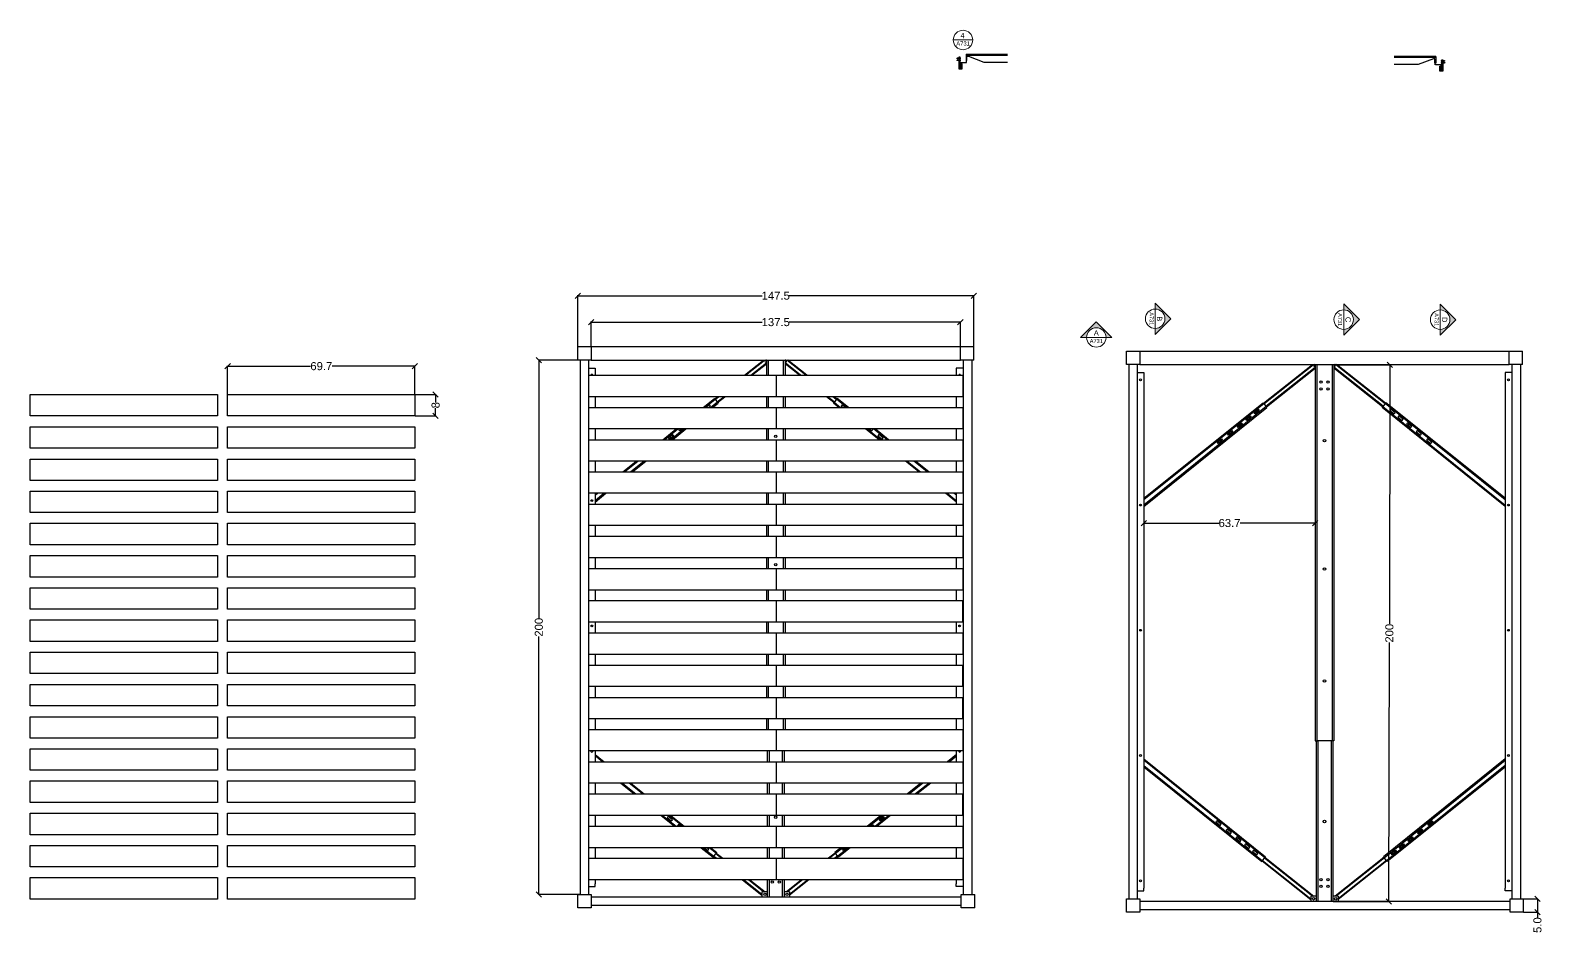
# Model space of a CAD drawing. Header units: centimetres. Extents: x -363 to 1254, y -305 to 549.
# Drawn here: x -112 to 451, y 207 to 543 of the extents above; entities that cross this region are included whole.
import ezdxf
from ezdxf.enums import TextEntityAlignment as Align

# ---------------------------------------------------------------- set-up
doc = ezdxf.new("R2010")
doc.units = ezdxf.units.CM
doc.header["$MEASUREMENT"] = 0
doc.linetypes.add('HIDDEN2', pattern=[0.1875, 0.125, -0.0625])
doc.layers.add('A-ANNO-SYMB', color=2, linetype='Continuous', lineweight=18)
for name, color, linetype in [('A-furn', 8, 'Continuous'), ('anno', 5, 'Continuous'), ('Lineeprosp', 6, 'Continuous'), ('viti', 3, 'Continuous'), ('viti e cerniere', 3, 'Continuous')]:
    doc.layers.add(name, color=color, linetype=linetype)
doc.styles.add('ARIAL', font='Arial.ttf')
doc.styles.get("Standard").update_dxf_attribs({"font": 'Arial.ttf'})
doc.dimstyles.get("Standard").update_dxf_attribs({"dimtxt": 3, "dimasz": 2, "dimexe": 0.18, "dimexo": 0.0625, "dimgap": 0.09, "dimtad": 0, "dimdec": 1, "dimzin": 0, "dimdsep": 46, "dimtxsty": 'Standard', "dimblk": 'OBLIQUE', "dimblk1": 'OBLIQUE', "dimblk2": 'OBLIQUE', "dimcen": 0.09, "dimadec": 0, "dimazin": 0, "dimtfac": 1, "dimtdec": 1, "dimtofl": 0, "dimtmove": 0, "dimatfit": 3, "dimldrblk": 'OBLIQUE', "dimfxl": 1, "dimtolj": 1, "dimtzin": 0, "dimarcsym": 0})

# ---------------------------------------------------------------- blocks, each defined once
blk = doc.blocks.new('vite')
at = {"layer": 'viti e cerniere'}
for p, q in [((-0.23, -0.12), (-0.31, -0.12)), ((-0.09, -0.12), (-0.17, -0.12)), ((0.04, -0.12), (-0.03, -0.12)), ((0.18, -0.12), (0.1, -0.12)), ((0.31, -0.12), (0.24, -0.12)), ((0.45, -0.12), (0.37, -0.12)), ((0.58, -0.12), (0.51, -0.12)), ((0.72, -0.12), (0.64, -0.12)), ((0.86, -0.12), (0.78, -0.12)), ((0.99, -0.12), (0.91, -0.12)), ((1.08, -0.31), (1, -0.31)), ((1.13, -0.12), (1.05, -0.12)), ((1.21, -0.31), (1.14, -0.31)), ((1.26, -0.12), (1.19, -0.12)), ((1.3, -0.31), (1.27, -0.31))]:
    blk.add_line(p, q, dxfattribs=at)
blk.add_lwpolyline([(1.3, -0.5), (1.33, -0.5, 0.451416), (1.33, 0.07), (1.3, 0.07)], format="xyb", close=True, dxfattribs=at)
for points in [[(-0.28, -0.31), (-0.34, -0.31), (-0.5, -0.22), (-0.37, -0.14)], [(-0.31, -0.07), (-0.37, -0.14), (-0.38, -0.17), (-0.38, -0.26), (-0.31, -0.07), (-0.31, -0.12), (-0.33, -0.22), (-0.38, -0.26)], [(-0.17, -0.07), (-0.23, -0.12), (-0.28, -0.31), (-0.28, -0.37), (-0.17, -0.07), (-0.17, -0.12), (-0.22, -0.31), (-0.28, -0.37)], [(-0.03, -0.07), (-0.09, -0.12), (-0.14, -0.31), (-0.14, -0.37), (-0.03, -0.07), (-0.03, -0.12), (-0.08, -0.31), (-0.14, -0.37)], [(0.1, -0.07), (0.04, -0.12), (-0.01, -0.31), (-0.01, -0.37), (0.1, -0.07), (0.1, -0.12), (0.05, -0.31), (-0.01, -0.37)], [(0.24, -0.07), (0.18, -0.12), (0.13, -0.31), (0.13, -0.37), (0.24, -0.07), (0.24, -0.12), (0.19, -0.31), (0.13, -0.37)], [(0.37, -0.07), (0.31, -0.12), (0.26, -0.31), (0.26, -0.37), (0.37, -0.07), (0.37, -0.12), (0.32, -0.31), (0.26, -0.37)], [(0.51, -0.07), (0.45, -0.12), (0.4, -0.31), (0.4, -0.37), (0.51, -0.07), (0.51, -0.12), (0.46, -0.31), (0.4, -0.37)], [(0.64, -0.07), (0.58, -0.12), (0.53, -0.31), (0.53, -0.37), (0.64, -0.07), (0.64, -0.12), (0.59, -0.31), (0.53, -0.37)], [(0.78, -0.07), (0.72, -0.12), (0.67, -0.31), (0.67, -0.37), (0.78, -0.07), (0.78, -0.12), (0.73, -0.31), (0.67, -0.37)], [(0.91, -0.07), (0.86, -0.12), (0.81, -0.31), (0.81, -0.37), (0.91, -0.07), (0.91, -0.12), (0.86, -0.31), (0.81, -0.37)], [(1.05, -0.07), (0.99, -0.12), (0.94, -0.31), (0.94, -0.37), (1.05, -0.07), (1.05, -0.12), (1, -0.31), (0.94, -0.37)], [(1.19, -0.07), (1.13, -0.12), (1.08, -0.31), (1.08, -0.37), (1.19, -0.07), (1.19, -0.12), (1.14, -0.31), (1.08, -0.37)], [(1.3, -0.09), (1.26, -0.12), (1.21, -0.31), (1.21, -0.37), (1.3, -0.14)], [(1.3, -0.22), (1.27, -0.31), (1.21, -0.37)]]:
    blk.add_lwpolyline(points, dxfattribs=at)
blk = doc.blocks.new('SYMBOL')
at = {"layer": 'A-ANNO-SYMB', "linetype": 'Continuous', "lineweight": 20}
h = blk.add_hatch(color=256, dxfattribs=at)
h.dxf.hatch_style = 1
h.paths.add_polyline_path([(11.206, 4.948), (11.316, 4.948, -1), (11.678, 4.948), (11.788, 4.948), (11.497, 5.241)])
at = {"linetype": 'Continuous', "lineweight": 20}
blk.add_line((11.316, 4.948), (11.678, 4.948), dxfattribs=at)
at = {"layer": 'A-ANNO-SYMB', "linetype": 'Continuous', "lineweight": 20}
for p, q in [((11.206, 4.948), (11.497, 5.241)), ((11.788, 4.948), (11.497, 5.241)), ((11.316, 4.948), (11.206, 4.948)), ((11.678, 4.948), (11.788, 4.948))]:
    blk.add_line(p, q, dxfattribs=at)
blk.add_circle((11.497, 4.948), 0.181, dxfattribs=at)
for tag, p in [('TAVOLA', (11.497, 5.08)), ('SEZIONE', (11.497, 4.918))]:
    blk.add_attdef(tag, text='', height=0.1, dxfattribs=at).set_placement(p, align=Align.TOP_CENTER)
blk = doc.blocks.new('_Oblique')
at = {"color": 0, "linetype": 'ByBlock', "lineweight": -2}
blk.add_line((-0.5, -0.5), (0.5, 0.5), dxfattribs=at)
blk = doc.blocks.new('*D18')
at = {"layer": 'anno', "color": 0, "lineweight": -2, "transparency": 16777216}
for p, q in [((91.98, 425.66), (91.98, 444.74)), ((91.98, 444.56), (160.71, 444.56)), ((239.44, 444.56), (170.71, 444.56)), ((239.44, 425.66), (239.44, 444.74))]:
    blk.add_line(p, q, dxfattribs=at)
at = {"layer": 'Defpoints', "color": 0, "transparency": 16777216}
for p in [(239.44, 444.56), (91.98, 425.6), (239.44, 425.6)]:
    blk.add_point(p, dxfattribs=at)
at = {"layer": 'anno', "color": 0, "lineweight": -2, "transparency": 16777216, "xscale": 2, "yscale": 2, "zscale": 2, "rotation": 180}
blk.add_blockref('_Oblique', (91.98, 444.56), dxfattribs=at)
at = {"layer": 'anno', "color": 0, "lineweight": -2, "transparency": 16777216, "xscale": 2, "yscale": 2, "zscale": 2}
blk.add_blockref('_Oblique', (239.44, 444.56), dxfattribs=at)
at = {"layer": 'anno', "color": 0, "transparency": 16777216, "insert": (165.71, 444.56), "char_height": 3, "attachment_point": 5}
blk.add_mtext('\\A1;147.5', dxfattribs=at)
blk = doc.blocks.new('*D19')
at = {"layer": 'anno', "color": 0, "lineweight": -2, "transparency": 16777216}
for p, q in [((96.98, 425.66), (96.98, 434.9)), ((96.98, 434.72), (160.71, 434.72)), ((234.44, 434.72), (170.71, 434.72)), ((234.44, 425.66), (234.44, 434.9))]:
    blk.add_line(p, q, dxfattribs=at)
at = {"layer": 'Defpoints', "color": 0, "transparency": 16777216}
for p in [(234.44, 434.72), (96.98, 425.6), (234.44, 425.6)]:
    blk.add_point(p, dxfattribs=at)
at = {"layer": 'anno', "color": 0, "lineweight": -2, "transparency": 16777216, "xscale": 2, "yscale": 2, "zscale": 2, "rotation": 180}
blk.add_blockref('_Oblique', (96.98, 434.72), dxfattribs=at)
at = {"layer": 'anno', "color": 0, "lineweight": -2, "transparency": 16777216, "xscale": 2, "yscale": 2, "zscale": 2}
blk.add_blockref('_Oblique', (234.44, 434.72), dxfattribs=at)
at = {"layer": 'anno', "color": 0, "transparency": 16777216, "insert": (165.71, 434.72), "char_height": 3, "attachment_point": 5}
blk.add_mtext('\\A1;137.5', dxfattribs=at)
blk = doc.blocks.new('*D20')
at = {"layer": 'anno', "color": 0, "lineweight": -2, "transparency": 16777216}
for p, q in [((92.92, 420.6), (77.33, 420.6)), ((77.51, 420.6), (77.51, 324.54)), ((77.51, 221.6), (77.51, 317.65)), ((92.92, 221.6), (77.33, 221.6))]:
    blk.add_line(p, q, dxfattribs=at)
at = {"layer": 'Defpoints', "color": 0, "transparency": 16777216}
for p in [(77.51, 420.6), (92.98, 420.6), (92.98, 221.6)]:
    blk.add_point(p, dxfattribs=at)
at = {"layer": 'anno', "color": 0, "lineweight": -2, "transparency": 16777216, "xscale": 2, "yscale": 2, "zscale": 2}
for p, rotation in [((77.51, 420.6), 90), ((77.51, 221.6), 270)]:
    blk.add_blockref('_Oblique', p, dxfattribs=dict(at, rotation=rotation))
at = {"layer": 'anno', "color": 0, "transparency": 16777216, "insert": (77.51, 321.1), "char_height": 3, "attachment_point": 5, "rotation": 90}
blk.add_mtext('\\A1;200', dxfattribs=at)
blk = doc.blocks.new('*D21')
at = {"layer": 'anno', "color": 0, "lineweight": -2, "transparency": 16777216}
for p, q in [((-38.36, 407.84), (-38.36, 418.5)), ((-38.36, 418.32), (-7.49, 418.32)), ((31.37, 418.32), (0.51, 418.32)), ((31.37, 407.84), (31.37, 418.5))]:
    blk.add_line(p, q, dxfattribs=at)
at = {"layer": 'Defpoints', "color": 0, "transparency": 16777216}
for p in [(31.37, 418.32), (-38.36, 407.78), (31.37, 407.78)]:
    blk.add_point(p, dxfattribs=at)
at = {"layer": 'anno', "color": 0, "lineweight": -2, "transparency": 16777216, "xscale": 2, "yscale": 2, "zscale": 2, "rotation": 180}
blk.add_blockref('_Oblique', (-38.36, 418.32), dxfattribs=at)
at = {"layer": 'anno', "color": 0, "lineweight": -2, "transparency": 16777216, "xscale": 2, "yscale": 2, "zscale": 2}
blk.add_blockref('_Oblique', (31.37, 418.32), dxfattribs=at)
at = {"layer": 'anno', "color": 0, "transparency": 16777216, "insert": (-3.49, 418.32), "char_height": 3, "attachment_point": 5}
blk.add_mtext('\\A1;69.7', dxfattribs=at)
blk = doc.blocks.new('*D22')
at = {"layer": 'anno', "color": 0, "lineweight": -2, "transparency": 16777216}
for p, q in [((31.44, 407.78), (39.25, 407.78)), ((39.07, 407.78), (39.07, 404.83)), ((39.07, 399.78), (39.07, 402.73)), ((31.44, 399.78), (39.25, 399.78))]:
    blk.add_line(p, q, dxfattribs=at)
at = {"layer": 'Defpoints', "color": 0, "transparency": 16777216}
for p in [(31.37, 407.78), (31.37, 399.78), (39.07, 399.78)]:
    blk.add_point(p, dxfattribs=at)
at = {"layer": 'anno', "color": 0, "lineweight": -2, "transparency": 16777216, "xscale": 2, "yscale": 2, "zscale": 2}
for p, rotation in [((39.07, 407.78), 90), ((39.07, 399.78), 270)]:
    blk.add_blockref('_Oblique', p, dxfattribs=dict(at, rotation=rotation))
at = {"layer": 'anno', "color": 0, "transparency": 16777216, "insert": (39.07, 403.78), "char_height": 3, "attachment_point": 5, "rotation": 90}
blk.add_mtext('\\A1;8', dxfattribs=at)
blk = doc.blocks.new('*D23')
at = {"layer": 'anno', "color": 0, "lineweight": -2, "transparency": 16777216}
for p, q in [((373.59, 418.87), (394.55, 418.83)), ((394.37, 418.83), (394.19, 322.33)), ((394.01, 218.93), (394.18, 315.43)), ((373.24, 218.97), (394.19, 218.93))]:
    blk.add_line(p, q, dxfattribs=at)
at = {"layer": 'Defpoints', "color": 0, "transparency": 16777216}
for p in [(373.53, 418.87), (373.17, 218.97), (394.01, 218.93)]:
    blk.add_point(p, dxfattribs=at)
at = {"layer": 'anno', "color": 0, "lineweight": -2, "transparency": 16777216, "xscale": 2, "yscale": 2, "zscale": 2}
for p, rotation in [((394.37, 418.83), 89.89760219500229), ((394.01, 218.93), 269.8976021950023)]:
    blk.add_blockref('_Oblique', p, dxfattribs=dict(at, rotation=rotation))
at = {"layer": 'anno', "color": 0, "transparency": 16777216, "insert": (394.19, 318.88), "char_height": 3, "attachment_point": 5, "rotation": 89.8976}
blk.add_mtext('\\A1;200', dxfattribs=at)
blk = doc.blocks.new('*D24')
at = {"layer": 'anno', "color": 0, "lineweight": -2, "transparency": 16777216}
for p, q in [((444.17, 219.97), (449.5, 219.97)), ((449.32, 219.97), (449.32, 214.97)), ((444.17, 214.97), (449.5, 214.97)), ((449.32, 214.97), (449.32, 212.97))]:
    blk.add_line(p, q, dxfattribs=at)
at = {"layer": 'Defpoints', "color": 0, "transparency": 16777216}
for p in [(444.11, 219.97), (444.11, 214.97), (449.32, 214.97)]:
    blk.add_point(p, dxfattribs=at)
at = {"layer": 'anno', "color": 0, "lineweight": -2, "transparency": 16777216, "xscale": 2, "yscale": 2, "zscale": 2}
for p, rotation in [((449.32, 219.97), 90), ((449.32, 214.97), 270)]:
    blk.add_blockref('_Oblique', p, dxfattribs=dict(at, rotation=rotation))
at = {"layer": 'anno', "color": 0, "transparency": 16777216, "insert": (449.32, 210.18), "char_height": 3, "attachment_point": 5, "rotation": 90}
blk.add_mtext('\\A1;5.0', dxfattribs=at)
blk = doc.blocks.new('*D25')
at = {"layer": 'anno', "color": 0, "lineweight": -2, "transparency": 16777216}
for p, q in [((302.79, 366.05), (302.79, 359.71)), ((366.53, 366.05), (366.53, 359.71)), ((302.79, 359.89), (330.66, 359.89)), ((366.53, 359.89), (338.66, 359.89))]:
    blk.add_line(p, q, dxfattribs=at)
at = {"layer": 'Defpoints', "color": 0, "transparency": 16777216}
for p in [(302.79, 366.12), (366.53, 366.12), (366.53, 359.89)]:
    blk.add_point(p, dxfattribs=at)
at = {"layer": 'anno', "color": 0, "lineweight": -2, "transparency": 16777216, "xscale": 2, "yscale": 2, "zscale": 2, "rotation": 180}
blk.add_blockref('_Oblique', (302.79, 359.89), dxfattribs=at)
at = {"layer": 'anno', "color": 0, "lineweight": -2, "transparency": 16777216, "xscale": 2, "yscale": 2, "zscale": 2}
blk.add_blockref('_Oblique', (366.53, 359.89), dxfattribs=at)
at = {"layer": 'anno', "color": 0, "transparency": 16777216, "insert": (334.66, 359.89), "char_height": 3, "attachment_point": 5}
blk.add_mtext('\\A1;63.7', dxfattribs=at)

msp = doc.modelspace()

# ---------------------------------------------------------------- linework, layer by layer
at = {"layer": 'A-ANNO-SYMB', "linetype": 'Continuous', "lineweight": 20}
msp.add_circle((235.44, 539.8), 3.62, dxfattribs=at)
at = {"layer": 'A-furn', "linetype": 'Continuous', "lineweight": 20}
msp.add_line((231.82, 539.8), (239.06, 539.8), dxfattribs=at)
at = {"layer": 'A-furn'}
for p, q in [((234.37, 533.35), (233.92, 533.35)), ((233.92, 533.35), (233.92, 529.08)), ((234.37, 529.33), (234.37, 533.35)), ((235.09, 530.95), (234.82, 530.95)), ((234.82, 530.95), (234.82, 529.33)), ((235.09, 529.08), (235.09, 530.95)), ((236.61, 534.5), (236.61, 532.12)), ((236.61, 534.5), (252.06, 534.5)), ((236.61, 534.18), (252.06, 534.18)), ((236.61, 532.12), (236.91, 532.12)), ((236.91, 532.12), (236.91, 533.73)), ((236.91, 533.73), (237.45, 533.73)), ((237.45, 533.73), (243.17, 531.52)), ((243.17, 531.52), (252.06, 531.52)), ((411.43, 533.59), (395.98, 533.59)), ((411.43, 533.27), (395.98, 533.27)), ((404.87, 530.61), (395.98, 530.61)), ((410.6, 532.82), (404.87, 530.61)), ((411.13, 532.82), (410.6, 532.82)), ((411.13, 531.21), (411.13, 532.82)), ((411.43, 531.21), (411.13, 531.21)), ((411.43, 533.59), (411.43, 531.21)), ((412.95, 528.17), (412.95, 530.04)), ((412.95, 530.04), (413.22, 530.04)), ((413.22, 530.04), (413.22, 528.42)), ((413.67, 528.42), (413.67, 532.44)), ((413.67, 532.44), (414.12, 532.44)), ((414.12, 532.44), (414.12, 528.17)), ((233.92, 529.08), (234.34, 529.08)), ((234.34, 529.08), (235.09, 529.08)), ((234.82, 529.33), (234.37, 529.33)), ((413.7, 528.17), (412.95, 528.17)), ((413.22, 528.42), (413.67, 528.42)), ((414.12, 528.17), (413.7, 528.17)), ((91.98, 425.6), (239.44, 425.6)), ((91.98, 420.6), (91.98, 425.6)), ((96.98, 425.6), (96.98, 420.6)), ((234.44, 420.6), (234.44, 425.6)), ((239.44, 420.6), (239.44, 425.6)), ((296.29, 423.97), (443.76, 423.97)), ((296.29, 418.97), (296.29, 423.97)), ((301.29, 423.97), (301.29, 418.97)), ((438.76, 418.97), (438.76, 423.97)), ((443.76, 418.97), (443.76, 423.97)), ((96.98, 420.6), (91.98, 420.6)), ((92.98, 420.6), (91.98, 420.6)), ((92.98, 221.6), (92.98, 420.6)), ((95.98, 420.6), (95.98, 221.6)), ((96.98, 420.6), (234.44, 420.6)), ((239.44, 420.6), (234.44, 420.6)), ((235.44, 420.6), (235.44, 221.6)), ((238.8, 221.6), (238.8, 420.6)), ((301.29, 418.97), (296.29, 418.97)), ((297.29, 418.97), (296.29, 418.97)), ((297.29, 219.97), (297.29, 418.97)), ((300.29, 418.97), (300.29, 219.97)), ((301.29, 418.97), (438.76, 418.97)), ((443.76, 418.97), (438.76, 418.97)), ((439.76, 418.97), (439.76, 219.97)), ((443.11, 219.97), (443.11, 418.97)), ((96.12, 414.96), (165.85, 414.96)), ((96.12, 406.96), (96.12, 414.96)), ((165.85, 414.96), (165.85, 406.96)), ((165.85, 414.96), (235.35, 414.96)), ((235.35, 414.96), (235.35, 406.96)), ((-111.86, 407.78), (-42.13, 407.78)), ((-111.86, 399.78), (-111.86, 407.78)), ((-42.13, 407.78), (-42.13, 399.78)), ((-38.36, 407.78), (31.37, 407.78)), ((-38.36, 399.78), (-38.36, 407.78)), ((31.37, 407.78), (31.37, 399.78)), ((165.85, 406.96), (96.12, 406.96)), ((235.35, 406.96), (165.85, 406.96)), ((96.12, 402.96), (165.85, 402.96)), ((96.12, 394.96), (96.12, 402.96)), ((165.85, 402.96), (165.85, 394.96)), ((165.85, 402.96), (235.37, 402.96)), ((235.37, 402.96), (235.37, 394.96)), ((-42.13, 399.78), (-111.86, 399.78)), ((-111.86, 395.77), (-42.13, 395.77)), ((-111.86, 387.77), (-111.86, 395.77)), ((-42.13, 395.77), (-42.13, 387.77)), ((31.37, 399.78), (-38.36, 399.78)), ((-38.36, 395.77), (31.37, 395.77)), ((-38.36, 387.77), (-38.36, 395.77)), ((31.37, 395.77), (31.37, 387.77)), ((165.85, 394.96), (96.12, 394.96)), ((235.37, 394.96), (165.85, 394.96)), ((96.12, 390.94), (165.85, 390.94)), ((96.12, 382.94), (96.12, 390.94)), ((165.85, 390.94), (165.85, 382.94)), ((165.85, 390.94), (235.35, 390.94)), ((235.35, 390.94), (235.35, 382.94)), ((-42.13, 387.77), (-111.86, 387.77)), ((-111.86, 383.75), (-42.13, 383.75)), ((-111.86, 375.75), (-111.86, 383.75)), ((-42.13, 383.75), (-42.13, 375.75)), ((31.37, 387.77), (-38.36, 387.77)), ((-38.36, 383.75), (31.37, 383.75)), ((-38.36, 375.75), (-38.36, 383.75)), ((31.37, 383.75), (31.37, 375.75)), ((165.85, 382.94), (96.12, 382.94)), ((235.35, 382.94), (165.85, 382.94)), ((96.12, 378.98), (165.85, 378.98)), ((96.12, 370.98), (96.12, 378.98)), ((165.85, 378.98), (165.85, 370.98)), ((165.85, 378.98), (235.33, 378.98)), ((235.33, 378.98), (235.33, 370.98)), ((-42.13, 375.75), (-111.86, 375.75)), ((-111.86, 371.79), (-42.13, 371.79)), ((-111.86, 363.79), (-111.86, 371.79)), ((-42.13, 371.79), (-42.13, 363.79)), ((31.37, 375.75), (-38.36, 375.75)), ((-38.36, 371.79), (31.37, 371.79)), ((-38.36, 363.79), (-38.36, 371.79)), ((31.37, 371.79), (31.37, 363.79)), ((165.85, 370.98), (96.12, 370.98)), ((96.12, 366.99), (165.85, 366.99)), ((96.12, 358.99), (96.12, 366.99)), ((235.33, 370.98), (165.85, 370.98)), ((165.85, 366.99), (165.85, 358.99)), ((165.85, 366.99), (235.33, 366.99)), ((235.33, 366.99), (235.33, 358.99)), ((-42.13, 363.79), (-111.86, 363.79)), ((31.37, 363.79), (-38.36, 363.79)), ((-111.86, 359.81), (-42.13, 359.81)), ((-111.86, 351.81), (-111.86, 359.81)), ((-42.13, 359.81), (-42.13, 351.81)), ((-38.36, 359.81), (31.37, 359.81)), ((-38.36, 351.81), (-38.36, 359.81)), ((31.37, 359.81), (31.37, 351.81)), ((165.85, 358.99), (96.12, 358.99)), ((96.12, 354.99), (165.85, 354.99)), ((96.12, 346.99), (96.12, 354.99)), ((235.33, 358.99), (165.85, 358.99)), ((165.85, 354.99), (165.85, 346.99)), ((165.85, 354.99), (235.32, 354.99)), ((235.32, 354.99), (235.32, 346.99)), ((-42.13, 351.81), (-111.86, 351.81)), ((31.37, 351.81), (-38.36, 351.81)), ((-111.86, 347.8), (-42.13, 347.8)), ((-111.86, 339.8), (-111.86, 347.8)), ((-42.13, 347.8), (-42.13, 339.8)), ((-38.36, 347.8), (31.37, 347.8)), ((-38.36, 339.8), (-38.36, 347.8)), ((31.37, 347.8), (31.37, 339.8)), ((165.85, 346.99), (96.12, 346.99)), ((235.32, 346.99), (165.85, 346.99)), ((-42.13, 339.8), (-111.86, 339.8)), ((31.37, 339.8), (-38.36, 339.8)), ((96.12, 342.97), (165.85, 342.97)), ((96.12, 334.97), (96.12, 342.97)), ((165.85, 342.97), (165.85, 334.97)), ((165.85, 342.97), (235.32, 342.97)), ((235.32, 342.97), (235.32, 334.97)), ((-111.86, 335.78), (-42.13, 335.78)), ((-111.86, 327.78), (-111.86, 335.78)), ((-42.13, 335.78), (-42.13, 327.78)), ((-38.36, 335.78), (31.37, 335.78)), ((-38.36, 327.78), (-38.36, 335.78)), ((31.37, 335.78), (31.37, 327.78)), ((165.85, 334.97), (96.12, 334.97)), ((235.32, 334.97), (165.85, 334.97)), ((-42.13, 327.78), (-111.86, 327.78)), ((31.37, 327.78), (-38.36, 327.78)), ((96.12, 331.01), (165.85, 331.01)), ((96.12, 323.01), (96.12, 331.01)), ((165.85, 331.01), (165.85, 323.01)), ((165.85, 331.01), (235.28, 331.01)), ((235.28, 331.01), (235.28, 323.01)), ((-111.86, 323.82), (-42.13, 323.82)), ((-111.86, 315.82), (-111.86, 323.82)), ((-42.13, 323.82), (-42.13, 315.82)), ((-38.36, 323.82), (31.37, 323.82)), ((-38.36, 315.82), (-38.36, 323.82)), ((31.37, 323.82), (31.37, 315.82)), ((165.85, 323.01), (96.12, 323.01)), ((235.28, 323.01), (165.85, 323.01)), ((-42.13, 315.82), (-111.86, 315.82)), ((31.37, 315.82), (-38.36, 315.82)), ((96.12, 319.01), (165.85, 319.01)), ((96.12, 311.01), (96.12, 319.01)), ((165.85, 319.01), (165.85, 311.01)), ((165.85, 319.01), (235.34, 319.01)), ((235.34, 319.01), (235.34, 311.01)), ((-111.86, 311.82), (-42.13, 311.82)), ((-111.86, 303.82), (-111.86, 311.82)), ((-42.13, 311.82), (-42.13, 303.82)), ((-38.36, 311.82), (31.37, 311.82)), ((-38.36, 303.82), (-38.36, 311.82)), ((31.37, 311.82), (31.37, 303.82)), ((165.85, 311.01), (96.12, 311.01)), ((235.34, 311.01), (165.85, 311.01)), ((96.12, 307.01), (165.85, 307.01)), ((96.12, 299.01), (96.12, 307.01)), ((165.85, 307.01), (165.85, 299.01)), ((165.85, 307.01), (235.28, 307.01)), ((235.28, 307.01), (235.28, 299.01)), ((-42.13, 303.82), (-111.86, 303.82)), ((-111.86, 299.82), (-42.13, 299.82)), ((-111.86, 291.82), (-111.86, 299.82)), ((-42.13, 299.82), (-42.13, 291.82)), ((31.37, 303.82), (-38.36, 303.82)), ((-38.36, 299.82), (31.37, 299.82)), ((-38.36, 291.82), (-38.36, 299.82)), ((31.37, 299.82), (31.37, 291.82)), ((165.85, 299.01), (96.12, 299.01)), ((235.28, 299.01), (165.85, 299.01)), ((96.12, 294.99), (165.85, 294.99)), ((96.12, 286.99), (96.12, 294.99)), ((165.85, 294.99), (165.85, 286.99)), ((165.85, 294.99), (235.26, 294.99)), ((235.26, 294.99), (235.26, 286.99)), ((-42.13, 291.82), (-111.86, 291.82)), ((-111.86, 287.8), (-42.13, 287.8)), ((-111.86, 279.8), (-111.86, 287.8)), ((-42.13, 287.8), (-42.13, 279.8)), ((31.37, 291.82), (-38.36, 291.82)), ((-38.36, 287.8), (31.37, 287.8)), ((-38.36, 279.8), (-38.36, 287.8)), ((31.37, 287.8), (31.37, 279.8)), ((165.85, 286.99), (96.12, 286.99)), ((96.12, 283.03), (165.85, 283.03)), ((96.12, 275.03), (96.12, 283.03)), ((235.26, 286.99), (165.85, 286.99)), ((165.85, 283.03), (165.85, 275.03)), ((165.85, 283.03), (235.33, 283.03)), ((235.33, 283.03), (235.33, 275.03)), ((-42.13, 279.8), (-111.86, 279.8)), ((31.37, 279.8), (-38.36, 279.8)), ((366.52, 278.83), (367.22, 278.83)), ((366.88, 278.83), (366.88, 278.83)), ((367.22, 278.83), (367.58, 278.83)), ((373.52, 278.83), (367.58, 278.83)), ((-111.86, 275.84), (-42.13, 275.84)), ((-111.86, 267.84), (-111.86, 275.84)), ((-42.13, 275.84), (-42.13, 267.84)), ((-38.36, 275.84), (31.37, 275.84)), ((-38.36, 267.84), (-38.36, 275.84)), ((31.37, 275.84), (31.37, 267.84)), ((165.85, 275.03), (96.12, 275.03)), ((96.12, 271.04), (165.85, 271.04)), ((96.12, 263.04), (96.12, 271.04)), ((98.48, 271.19), (98.67, 271.04)), ((235.33, 275.03), (165.85, 275.03)), ((165.85, 271.04), (165.85, 263.04)), ((165.85, 271.04), (235.33, 271.04)), ((232.95, 271.19), (232.77, 271.04)), ((235.33, 271.04), (235.33, 263.04)), ((-42.13, 267.84), (-111.86, 267.84)), ((31.37, 267.84), (-38.36, 267.84)), ((-111.86, 263.85), (-42.13, 263.85)), ((-111.86, 255.85), (-111.86, 263.85)), ((-42.13, 263.85), (-42.13, 255.85)), ((-38.36, 263.85), (31.37, 263.85)), ((-38.36, 255.85), (-38.36, 263.85)), ((31.37, 263.85), (31.37, 255.85)), ((165.85, 263.04), (96.12, 263.04)), ((235.33, 263.04), (165.85, 263.04)), ((-42.13, 255.85), (-111.86, 255.85)), ((31.37, 255.85), (-38.36, 255.85)), ((96.12, 259.04), (165.85, 259.04)), ((96.12, 251.04), (96.12, 259.04)), ((165.85, 259.04), (165.85, 251.04)), ((165.85, 259.04), (235.3, 259.04)), ((235.3, 259.04), (235.3, 251.04)), ((-111.86, 251.85), (-42.13, 251.85)), ((-111.86, 243.85), (-111.86, 251.85)), ((-42.13, 251.85), (-42.13, 243.85)), ((-38.36, 251.85), (31.37, 251.85)), ((-38.36, 243.85), (-38.36, 251.85)), ((31.37, 251.85), (31.37, 243.85)), ((165.85, 251.04), (96.12, 251.04)), ((235.3, 251.04), (165.85, 251.04)), ((-42.13, 243.85), (-111.86, 243.85)), ((31.37, 243.85), (-38.36, 243.85)), ((96.12, 247.02), (165.85, 247.02)), ((96.12, 239.02), (96.12, 247.02)), ((165.85, 247.02), (165.85, 239.02)), ((165.85, 247.02), (235.34, 247.02)), ((235.34, 247.02), (235.34, 239.02)), ((-111.86, 239.83), (-42.13, 239.83)), ((-111.86, 231.83), (-111.86, 239.83)), ((-42.13, 239.83), (-42.13, 231.83)), ((-38.36, 239.83), (31.37, 239.83)), ((-38.36, 231.83), (-38.36, 239.83)), ((31.37, 239.83), (31.37, 231.83)), ((165.85, 239.02), (96.12, 239.02)), ((235.34, 239.02), (165.85, 239.02)), ((-42.13, 231.83), (-111.86, 231.83)), ((31.37, 231.83), (-38.36, 231.83)), ((96.12, 235.06), (165.85, 235.06)), ((96.12, 227.06), (96.12, 235.06)), ((165.85, 235.06), (165.85, 227.06)), ((165.85, 235.06), (235.34, 235.06)), ((235.34, 235.06), (235.34, 227.06)), ((393.38, 233.88), (392.01, 235.6)), ((-111.86, 227.87), (-42.13, 227.87)), ((-111.86, 219.87), (-111.86, 227.87)), ((-42.13, 227.87), (-42.13, 219.87)), ((-38.36, 227.87), (31.37, 227.87)), ((-38.36, 219.87), (-38.36, 227.87)), ((31.37, 227.87), (31.37, 219.87)), ((165.85, 227.06), (96.12, 227.06)), ((235.34, 227.06), (165.85, 227.06)), ((-42.13, 219.87), (-111.86, 219.87)), ((31.37, 219.87), (-38.36, 219.87)), ((91.98, 221.6), (96.98, 221.6)), ((91.98, 216.6), (91.98, 221.6)), ((96.98, 221.6), (96.98, 216.6)), ((234.8, 220.6), (96.98, 220.6)), ((234.8, 216.6), (234.8, 221.6)), ((234.8, 221.6), (239.8, 221.6)), ((239.8, 216.6), (239.8, 221.6)), ((296.29, 219.97), (301.29, 219.97)), ((296.29, 214.97), (296.29, 219.97)), ((301.29, 219.97), (301.29, 214.97)), ((439.11, 214.97), (439.11, 219.97)), ((439.11, 219.97), (444.11, 219.97)), ((444.11, 214.97), (444.11, 219.97)), ((96.98, 216.6), (91.98, 216.6)), ((96.98, 217.6), (234.8, 217.6)), ((239.8, 216.6), (234.8, 216.6)), ((301.29, 214.97), (296.29, 214.97)), ((439.11, 218.97), (301.29, 218.97)), ((301.29, 215.97), (439.11, 215.97)), ((444.11, 214.97), (439.11, 214.97))]:
    msp.add_line(p, q, dxfattribs=at)
at = {"layer": 'Lineeprosp'}
for p, q in [((95.98, 417.6), (98.48, 417.6)), ((98.48, 417.6), (98.48, 414.96)), ((154.12, 414.96), (161.19, 420.6)), ((154.5, 414.96), (161.58, 420.6)), ((156.45, 414.96), (162.21, 419.55)), ((156.84, 414.96), (162.21, 419.24)), ((162.21, 420.6), (162.21, 414.96)), ((162.91, 420.6), (162.91, 414.96)), ((168.51, 420.6), (168.51, 414.96)), ((169.21, 420.6), (169.21, 414.96)), ((174.98, 414.96), (169.22, 419.55)), ((174.59, 414.96), (169.22, 419.24)), ((176.92, 414.96), (169.85, 420.59)), ((177.31, 414.96), (170.24, 420.59)), ((235.44, 417.6), (232.94, 417.6)), ((232.94, 417.6), (232.94, 414.96)), ((347.33, 404.5), (365.51, 418.97)), ((347.48, 404.31), (365.89, 418.97)), ((348.24, 403.37), (366.52, 417.92)), ((348.39, 403.18), (366.52, 417.61)), ((366.52, 418.97), (366.52, 278.83)), ((367.22, 418.97), (367.22, 278.83)), ((372.82, 418.97), (372.82, 278.83)), ((373.52, 418.97), (373.52, 278.83)), ((391.82, 403.37), (373.53, 417.92)), ((391.66, 403.18), (373.53, 417.61)), ((392.57, 404.31), (374.16, 418.96)), ((392.72, 404.5), (374.55, 418.96)), ((300.29, 415.97), (302.79, 415.97)), ((302.79, 415.97), (302.79, 223.96)), ((439.76, 415.97), (437.26, 415.97)), ((437.26, 415.97), (437.26, 223.96)), ((98.48, 406.96), (98.48, 402.96)), ((138.67, 402.96), (142.86, 406.33)), ((139.26, 402.96), (143.1, 406.03)), ((142.86, 406.33), (144.23, 404.61)), ((143.02, 406.13), (144.07, 406.96)), ((143.17, 405.94), (144.45, 406.96)), ((143.92, 405), (146.4, 406.96)), ((144.08, 404.81), (146.79, 406.96)), ((162.21, 406.96), (162.21, 402.96)), ((162.91, 406.96), (162.91, 402.96)), ((168.51, 406.96), (168.51, 402.96)), ((169.21, 406.96), (169.21, 402.96)), ((187.35, 404.8), (184.64, 406.96)), ((187.51, 404.99), (185.03, 406.96)), ((188.26, 405.94), (186.97, 406.96)), ((188.57, 406.32), (187.2, 404.61)), ((188.41, 406.13), (187.36, 406.96)), ((192.16, 402.96), (188.33, 406.03)), ((192.76, 402.96), (188.57, 406.32)), ((232.94, 406.96), (232.94, 402.96)), ((143.99, 404.92), (141.57, 402.96)), ((142.19, 402.96), (144.23, 404.61)), ((189.24, 402.96), (187.2, 404.61)), ((187.44, 404.91), (189.86, 402.96)), ((302.79, 369.12), (347.17, 404.7)), ((302.79, 368.62), (347.41, 404.41)), ((348.3, 403.29), (302.79, 366.62)), ((302.79, 366.12), (348.55, 402.98)), ((347.17, 404.7), (348.55, 402.98)), ((392.88, 404.69), (391.51, 402.98)), ((437.26, 366.11), (391.51, 402.98)), ((391.75, 403.28), (437.26, 366.61)), ((437.26, 368.61), (392.65, 404.4)), ((437.26, 369.11), (392.88, 404.69)), ((98.48, 394.96), (98.48, 390.94)), ((123.67, 390.94), (128.69, 394.96)), ((124.28, 390.94), (129.29, 394.96)), ((131.64, 394.96), (126.65, 390.94)), ((127.27, 390.94), (132.26, 394.96)), ((162.21, 394.96), (162.21, 390.94)), ((162.91, 394.96), (162.91, 390.94)), ((168.51, 394.96), (168.51, 390.94)), ((169.21, 394.96), (169.21, 390.94)), ((204.16, 390.94), (199.17, 394.96)), ((199.79, 394.96), (204.78, 390.94)), ((207.14, 390.94), (202.13, 394.96)), ((207.75, 390.94), (202.74, 394.96)), ((232.94, 394.96), (232.94, 390.94)), ((98.48, 382.94), (98.48, 378.98)), ((108.75, 378.98), (113.7, 382.94)), ((109.37, 378.98), (114.31, 382.94)), ((116.72, 382.94), (111.81, 378.98)), ((112.43, 378.98), (117.34, 382.94)), ((162.21, 382.94), (162.21, 378.98)), ((162.91, 382.94), (162.91, 378.98)), ((168.51, 382.94), (168.51, 378.98)), ((169.21, 382.94), (169.21, 378.98)), ((219, 378.98), (214.08, 382.94)), ((214.7, 382.94), (219.62, 378.98)), ((222.06, 378.98), (217.12, 382.94)), ((222.67, 378.98), (217.73, 382.94)), ((232.94, 382.94), (232.94, 378.98)), ((98.48, 367.74), (102.5, 370.98)), ((98.48, 370.74), (98.78, 370.98)), ((98.48, 370.24), (99.4, 370.98)), ((101.88, 370.98), (98.48, 368.24)), ((98.48, 370.98), (98.48, 366.99)), ((162.21, 370.98), (162.21, 366.99)), ((162.91, 370.98), (162.91, 366.99)), ((168.51, 370.98), (168.51, 366.99)), ((169.21, 370.98), (169.21, 366.99)), ((232.95, 367.74), (228.93, 370.98)), ((229.55, 370.98), (232.95, 368.24)), ((232.95, 370.24), (232.03, 370.98)), ((232.95, 370.74), (232.65, 370.98)), ((232.94, 370.98), (232.94, 366.99)), ((98.48, 358.99), (98.48, 354.99)), ((162.21, 358.99), (162.21, 354.99)), ((162.91, 358.99), (162.91, 354.99)), ((168.51, 358.99), (168.51, 354.99)), ((169.21, 358.99), (169.21, 354.99)), ((232.94, 358.99), (232.94, 354.99)), ((98.48, 346.99), (98.48, 342.97)), ((162.21, 346.99), (162.21, 342.97)), ((162.91, 346.99), (162.91, 342.97)), ((168.51, 346.99), (168.51, 342.97)), ((169.21, 346.99), (169.21, 342.97)), ((232.94, 346.99), (232.94, 342.97)), ((98.48, 334.97), (98.48, 331.01)), ((162.21, 334.97), (162.21, 331.01)), ((162.91, 334.97), (162.91, 331.01)), ((168.51, 334.97), (168.51, 331.01)), ((169.21, 334.97), (169.21, 331.01)), ((232.94, 334.97), (232.94, 331.01)), ((98.48, 323.01), (98.48, 319.01)), ((162.21, 323.01), (162.21, 319.01)), ((162.91, 323.01), (162.91, 319.01)), ((168.51, 323.01), (168.51, 319.01)), ((169.21, 323.01), (169.21, 319.01)), ((232.94, 323.01), (232.94, 319.01)), ((98.48, 311.01), (98.48, 307.01)), ((162.21, 311.01), (162.21, 307.01)), ((162.91, 311.01), (162.91, 307.01)), ((168.51, 311.01), (168.51, 307.01)), ((169.21, 311.01), (169.21, 307.01)), ((232.94, 311.01), (232.94, 307.01)), ((98.48, 299.01), (98.48, 294.99)), ((162.21, 299.01), (162.21, 294.99)), ((162.91, 299.01), (162.91, 294.99)), ((168.51, 299.01), (168.51, 294.99)), ((169.21, 299.01), (169.21, 294.99)), ((232.94, 299.01), (232.94, 294.99)), ((98.48, 286.99), (98.48, 283.03)), ((162.21, 286.99), (162.21, 283.03)), ((162.91, 286.99), (162.91, 283.03)), ((168.51, 286.99), (168.51, 283.03)), ((169.21, 286.99), (169.21, 283.03)), ((232.94, 286.99), (232.94, 283.03)), ((366.88, 278.83), (366.88, 218.97)), ((367.58, 278.83), (367.58, 218.97)), ((372.47, 278.83), (372.47, 218.97)), ((373.17, 278.83), (373.17, 218.97)), ((98.48, 275.03), (98.48, 271.04)), ((98.48, 273.69), (101.77, 271.04)), ((101.15, 271.04), (98.48, 273.19)), ((162.57, 275.03), (162.57, 271.04)), ((163.27, 275.03), (163.27, 271.04)), ((168.16, 275.03), (168.16, 271.04)), ((168.86, 275.03), (168.86, 271.04)), ((232.95, 273.69), (229.67, 271.04)), ((230.29, 271.04), (232.95, 273.19)), ((232.94, 275.03), (232.94, 271.04)), ((302.79, 272.06), (348.05, 235.6)), ((347.8, 235.29), (302.79, 271.56)), ((437.27, 272.06), (392.01, 235.6)), ((392.25, 235.29), (437.27, 271.56)), ((302.79, 269.57), (346.91, 234.18)), ((302.79, 269.07), (346.68, 233.88)), ((437.27, 269.56), (393.15, 234.17)), ((437.27, 269.06), (393.38, 233.88)), ((98.48, 263.04), (98.48, 259.04)), ((108.02, 263.04), (113.02, 259.04)), ((108.64, 263.04), (113.63, 259.04)), ((116.04, 259.04), (111.08, 263.04)), ((111.7, 263.04), (116.67, 259.04)), ((162.57, 263.04), (162.57, 259.04)), ((163.27, 263.04), (163.27, 259.04)), ((168.16, 263.04), (168.16, 259.04)), ((168.86, 263.04), (168.86, 259.04)), ((219.74, 263.04), (214.77, 259.04)), ((215.39, 259.04), (220.36, 263.04)), ((222.79, 263.04), (217.8, 259.04)), ((223.41, 263.04), (218.42, 259.04)), ((232.94, 263.04), (232.94, 259.04)), ((98.48, 251.04), (98.48, 247.02)), ((123, 251.04), (128.01, 247.02)), ((123.6, 251.04), (128.61, 247.02)), ((130.96, 247.02), (125.97, 251.04)), ((126.59, 251.04), (131.58, 247.02)), ((162.57, 251.04), (162.57, 247.02)), ((163.27, 251.04), (163.27, 247.02)), ((168.16, 251.04), (168.16, 247.02)), ((168.86, 251.04), (168.86, 247.02)), ((204.84, 251.04), (199.85, 247.02)), ((200.47, 247.02), (205.46, 251.04)), ((207.83, 251.04), (202.82, 247.02)), ((208.44, 251.04), (203.43, 247.02)), ((232.94, 251.04), (232.94, 247.02)), ((98.48, 239.02), (98.48, 235.06)), ((137.99, 239.02), (142.36, 235.51)), ((138.59, 239.02), (142.6, 235.8)), ((143.49, 236.92), (140.89, 239.02)), ((141.51, 239.02), (143.74, 237.23)), ((142.36, 235.51), (143.74, 237.23)), ((143.43, 236.84), (145.66, 235.06)), ((143.58, 237.03), (146.06, 235.06)), ((162.57, 239.02), (162.57, 235.06)), ((163.27, 239.02), (163.27, 235.06)), ((168.16, 239.02), (168.16, 235.06)), ((168.86, 239.02), (168.86, 235.06)), ((187.85, 237.03), (185.38, 235.06)), ((188.01, 236.84), (185.77, 235.06)), ((189.93, 239.02), (187.7, 237.22)), ((189.07, 235.51), (187.7, 237.22)), ((187.94, 236.92), (190.55, 239.02)), ((192.85, 239.02), (188.84, 235.8)), ((193.45, 239.02), (189.07, 235.51)), ((232.94, 239.02), (232.94, 235.06)), ((142.52, 235.71), (143.34, 235.06)), ((142.67, 235.9), (143.72, 235.06)), ((188.76, 235.89), (187.71, 235.06)), ((188.91, 235.7), (188.1, 235.06)), ((346.68, 233.88), (348.05, 235.6)), ((346.83, 234.08), (364.88, 219.71)), ((346.98, 234.27), (364.88, 220.02)), ((347.74, 235.21), (365.63, 220.97)), ((347.89, 235.4), (366.02, 220.97)), ((392.17, 235.4), (374.03, 220.97)), ((392.32, 235.21), (374.42, 220.97)), ((393.07, 234.26), (375.17, 220.02)), ((393.22, 234.08), (375.17, 219.71)), ((98.48, 227.06), (98.48, 225.59)), ((98.48, 224.6), (98.48, 225.59)), ((153.39, 227.06), (160.57, 221.34)), ((153.77, 227.06), (160.57, 221.65)), ((155.71, 227.06), (161.32, 222.6)), ((156.11, 227.06), (161.71, 222.6)), ((162.57, 227.06), (162.57, 220.6)), ((163.27, 227.06), (163.27, 220.6)), ((168.16, 227.06), (168.16, 220.6)), ((168.86, 227.06), (168.86, 220.6)), ((175.33, 227.06), (169.72, 222.6)), ((175.72, 227.06), (170.11, 222.59)), ((178.05, 227.06), (170.86, 221.34)), ((177.66, 227.06), (170.86, 221.64)), ((232.94, 227.06), (232.94, 225.59)), ((232.94, 224.6), (232.94, 225.59)), ((95.98, 224.6), (98.48, 224.6)), ((162.57, 222.6), (160.57, 222.6)), ((160.57, 222.6), (160.57, 220.6)), ((170.86, 222.6), (168.86, 222.6)), ((170.86, 222.6), (170.86, 220.6)), ((235.44, 224.6), (232.94, 224.6)), ((300.29, 222.97), (302.79, 222.97)), ((302.79, 222.97), (302.79, 223.96)), ((366.88, 220.97), (364.88, 220.97)), ((364.88, 220.97), (364.88, 218.97)), ((375.17, 220.97), (373.17, 220.97)), ((375.17, 220.97), (375.17, 218.97)), ((437.26, 222.97), (437.26, 223.96)), ((439.76, 222.97), (437.26, 222.97))]:
    msp.add_line(p, q, dxfattribs=at)
for points in [[(139.83, 402.96), (140.98, 403.89), (141.35, 403.42), (140.78, 402.96)], [(191.59, 402.96), (190.45, 403.88), (190.08, 403.42), (190.64, 402.96)], [(130.88, 394.96), (130, 394.25), (129.63, 394.72), (129.93, 394.96)], [(200.55, 394.96), (201.43, 394.25), (201.81, 394.71), (201.5, 394.96)], [(130.2, 247.02), (129.5, 247.59), (129.13, 247.12), (129.25, 247.02)], [(201.23, 247.02), (201.93, 247.58), (202.31, 247.12), (202.19, 247.02)], [(139.16, 239.02), (140.48, 237.95), (140.85, 238.42), (140.11, 239.02)], [(192.28, 239.02), (190.96, 237.95), (190.58, 238.41), (191.33, 239.02)]]:
    msp.add_lwpolyline(points, dxfattribs=at)
for points in [[(340.74, 398.57), (342.3, 399.83), (342.68, 399.37), (341.11, 398.1)], [(343.72, 400.99), (345.29, 402.26), (345.66, 401.79), (344.1, 400.53)], [(396.33, 400.99), (394.77, 402.26), (394.39, 401.79), (395.95, 400.52)], [(333.94, 393.09), (335.5, 394.36), (335.88, 393.89), (334.31, 392.62)], [(337.53, 395.98), (339.09, 397.25), (339.47, 396.79), (337.91, 395.52)], [(399.32, 398.56), (397.76, 399.83), (397.38, 399.37), (398.94, 398.1)], [(402.53, 395.98), (400.96, 397.25), (400.58, 396.78), (402.15, 395.52)], [(406.12, 393.09), (404.55, 394.35), (404.18, 393.89), (405.74, 392.62)], [(125.77, 391.61), (127.33, 392.88), (127.71, 392.41), (126.15, 391.14)], [(205.66, 391.61), (204.1, 392.87), (203.72, 392.41), (205.28, 391.14)], [(330.08, 389.98), (331.64, 391.25), (332.02, 390.78), (330.46, 389.52)], [(409.97, 389.98), (408.41, 391.25), (408.03, 390.78), (409.6, 389.51)], [(125.27, 250.23), (126.83, 248.96), (127.21, 249.43), (125.65, 250.69)], [(206.16, 250.22), (204.6, 248.96), (204.22, 249.42), (205.79, 250.69)], [(329.58, 248.6), (331.15, 247.33), (331.52, 247.8), (329.96, 249.06)], [(410.47, 248.6), (408.91, 247.33), (408.53, 247.8), (410.1, 249.06)], [(333.44, 245.49), (335, 244.23), (335.38, 244.69), (333.82, 245.96)], [(337.03, 242.6), (338.59, 241.33), (338.97, 241.8), (337.41, 243.06)], [(403.03, 242.6), (401.46, 241.33), (401.09, 241.79), (402.65, 243.06)], [(406.62, 245.49), (405.05, 244.22), (404.68, 244.69), (406.24, 245.96)], [(340.24, 240.01), (341.8, 238.75), (342.18, 239.21), (340.61, 240.48)], [(343.23, 237.59), (344.79, 236.32), (345.17, 236.79), (343.6, 238.05)], [(396.83, 237.59), (395.27, 236.32), (394.89, 236.79), (396.45, 238.05)], [(399.82, 240.01), (398.26, 238.75), (397.88, 239.21), (399.44, 240.48)]]:
    msp.add_lwpolyline(points, close=True, dxfattribs=at)
at = {"layer": 'viti', "linetype": 'HIDDEN2'}
for p, q in [((234.6, 529.6), (234.6, 531.47)), ((234.6, 531.47), (236.77, 531.47)), ((236.77, 531.47), (236.77, 531.98)), ((411.27, 530.56), (411.27, 531.07)), ((413.45, 530.56), (411.27, 530.56)), ((413.45, 528.69), (413.45, 530.56))]:
    msp.add_line(p, q, dxfattribs=at)
at = {"layer": 'viti'}
msp.add_line((297.29, 219.97), (300.29, 219.97), dxfattribs=at)
for centre, radius in [((301.55, 413.27), 0.348), ((368.75, 412.41), 0.451), ((371.35, 412.41), 0.451), ((438.49, 413.27), 0.348), ((368.75, 409.86), 0.451), ((371.35, 409.86), 0.451), ((338.47, 396.37), 0.348), ((401.59, 396.37), 0.348), ((165.71, 392.22), 0.451), ((370.02, 390.59), 0.451), ((97.24, 368.25), 0.348), ((301.55, 366.62), 0.348), ((438.49, 366.62), 0.348), ((165.71, 344.38), 0.451), ((370.02, 342.76), 0.451), ((97.24, 321.59), 0.348), ((234.18, 321.59), 0.348), ((301.56, 319.96), 0.348), ((438.49, 319.96), 0.348), ((370.02, 301.09), 0.451), ((301.55, 273.31), 0.348), ((438.49, 273.31), 0.348), ((165.71, 250.38), 0.451), ((370.02, 248.76), 0.451), ((337.97, 242.21), 0.348), ((402.09, 242.21), 0.348), ((164.41, 226.23), 0.451), ((167.01, 226.23), 0.451), ((301.55, 226.66), 0.348), ((368.72, 227.14), 0.451), ((371.32, 227.14), 0.451), ((438.49, 226.66), 0.348), ((161.67, 221.61), 0.451), ((169.88, 221.6), 0.451), ((365.98, 219.98), 0.451), ((368.72, 224.6), 0.451), ((371.32, 224.6), 0.451), ((374.19, 219.97), 0.451)]:
    msp.add_circle(centre, radius, dxfattribs=at)
for centre, start, end in [((162.03, 420.2), 59.3179, 300.6821), ((169.4, 420.2), 239.3179, 120.6821), ((366.35, 418.57), 59.3179, 300.6821), ((373.71, 418.57), 239.3179, 120.6821), ((97.24, 414.9), 10.5037, 169.4963), ((234.18, 414.9), 10.5037, 169.4963), ((97.24, 274.94), 165.0863, 14.9137), ((234.18, 274.94), 165.0863, 14.9137)]:
    msp.add_arc(centre, 0.348, start, end, dxfattribs=at)

# ---------------------------------------------------------------- block references
at = {"layer": 'A-ANNO-SYMB', "linetype": 'Continuous', "lineweight": 20}
ref = msp.add_blockref('SYMBOL', (208.02, 665.92), dxfattribs=dict(at, xscale=20, yscale=20, zscale=20, rotation=270))
ref.add_attrib('SEZIONE', 'B', dxfattribs={"layer": '0', "linetype": 'Continuous', "lineweight": 20, "height": 2, "rotation": 270, "style": 'ARIAL'}).set_placement((309.62, 435.98), align=Align.TOP_CENTER)
ref.add_attrib('TAVOLA', 'A731', dxfattribs={"layer": '0', "linetype": 'Continuous', "lineweight": 20, "height": 1.5, "rotation": 270, "style": 'ARIAL'}).set_placement((306.38, 435.98), align=Align.TOP_CENTER)
ref = msp.add_blockref('SYMBOL', (278.21, 665.6), dxfattribs=dict(at, xscale=20, yscale=20, zscale=20, rotation=270))
ref.add_attrib('SEZIONE', 'C', dxfattribs={"layer": '0', "linetype": 'Continuous', "lineweight": 20, "height": 2, "rotation": 270, "style": 'ARIAL'}).set_placement((379.81, 435.66), align=Align.TOP_CENTER)
ref.add_attrib('TAVOLA', 'A731', dxfattribs={"layer": '0', "linetype": 'Continuous', "lineweight": 20, "height": 1.5, "rotation": 270, "style": 'ARIAL'}).set_placement((376.57, 435.66), align=Align.TOP_CENTER)
ref = msp.add_blockref('SYMBOL', (314.14, 665.57), dxfattribs=dict(at, xscale=20, yscale=20, zscale=20, rotation=270))
ref.add_attrib('SEZIONE', 'D', dxfattribs={"layer": '0', "linetype": 'Continuous', "lineweight": 20, "height": 2, "rotation": 270, "style": 'ARIAL'}).set_placement((415.74, 435.63), align=Align.TOP_CENTER)
ref.add_attrib('TAVOLA', 'A731', dxfattribs={"layer": '0', "linetype": 'Continuous', "lineweight": 20, "height": 1.5, "rotation": 270, "style": 'ARIAL'}).set_placement((412.5, 435.63), align=Align.TOP_CENTER)
ref = msp.add_blockref('SYMBOL', (55.12, 330.06), dxfattribs=dict(at, xscale=20, yscale=20, zscale=20))
ref.add_attrib('SEZIONE', 'A', dxfattribs={"layer": '0', "linetype": 'Continuous', "lineweight": 20, "height": 2, "style": 'ARIAL'}).set_placement((285.06, 431.66), align=Align.TOP_CENTER)
ref.add_attrib('TAVOLA', 'A731', dxfattribs={"layer": '0', "linetype": 'Continuous', "lineweight": 20, "height": 1.5, "style": 'ARIAL'}).set_placement((285.06, 428.42), align=Align.TOP_CENTER)
at = {"layer": 'A-furn', "yscale": 0.6655280376837709, "zscale": 0.6655280376837709}
for p, xscale in [((233.5, 533.08), 0.6655280376837709), ((233.5, 532.36), 0.6655280376837709), ((414.54, 532.17), -0.6655280376837709), ((414.54, 531.45), -0.6655280376837709)]:
    msp.add_blockref('vite', p, dxfattribs=dict(at, xscale=xscale))

# ---------------------------------------------------------------- texts
at = {"layer": 'A-ANNO-SYMB', "linetype": 'Continuous', "lineweight": 20}
for tag, text, height, p in [('4', 'A', 2, (235.27, 542.45)), ('A731', 'A301', 1.555, (235.46, 539.25))]:
    msp.add_attdef(tag, text=text, height=height, dxfattribs=at).set_placement(p, align=Align.TOP_CENTER)

# ---------------------------------------------------------------- dimensions: what is measured, and where the dimension line sits
at = {"layer": 'anno'}
for base, p1, p2, picture, middle in [((239.44, 444.56), (91.98, 425.6), (239.44, 425.6), '*D18', (165.71, 444.56)), ((234.44, 434.72), (96.98, 425.6), (234.44, 425.6), '*D19', (165.71, 434.72)), ((31.37, 418.32), (-38.36, 407.78), (31.37, 407.78), '*D21', (-3.49, 418.32)), ((366.53, 359.89), (302.79, 366.12), (366.53, 366.12), '*D25', (334.66, 359.89))]:
    dim = msp.add_linear_dim(base=base, p1=p1, p2=p2, dimstyle='Standard', dxfattribs=at)
    dim.commit()
    dim.dimension.update_dxf_attribs({"geometry": picture, "text_midpoint": middle})
for base, p1, p2, text, picture, middle in [((77.51, 420.6), (92.98, 221.6), (92.98, 420.6), '200', '*D20', (77.51, 321.1)), ((39.07, 399.78), (31.37, 407.78), (31.37, 399.78), '8', '*D22', (39.07, 403.78))]:
    dim = msp.add_linear_dim(base=base, p1=p1, p2=p2, angle=90, text=text, dimstyle='Standard', dxfattribs=at)
    dim.commit()
    dim.dimension.update_dxf_attribs({"geometry": picture, "text_midpoint": middle})
dim = msp.add_aligned_dim(p1=(373.53, 418.87), p2=(373.17, 218.97), distance=20.83, text='200', dimstyle='Standard', dxfattribs=at)
dim.commit()
dim.dimension.update_dxf_attribs({"geometry": '*D23', "text_midpoint": (394.19, 318.88)})
dim = msp.add_linear_dim(base=(449.32, 214.97), p1=(444.11, 219.97), p2=(444.11, 214.97), angle=90, dimstyle='Standard', dxfattribs=at)
dim.commit()
dim.dimension.update_dxf_attribs({"geometry": '*D24', "text_midpoint": (449.32, 210.18)})

doc.saveas('drawing.dxf')
